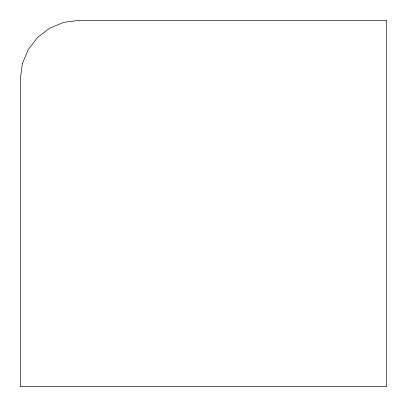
<?xml version="1.0" encoding="UTF-8"?>
<svg xmlns="http://www.w3.org/2000/svg" width="407" height="407" viewBox="0 0 407 407"><rect width="100%" height="100%" fill="white"/><g stroke="black" fill="none" stroke-linecap="round" stroke-linejoin="round"><path stroke-width="0.61" d="M22.349 63.787L20.35 78.958L20.35 386.65L386.65 386.65L386.65 20.35L78.958 20.35L63.787 22.349L49.654 28.2L37.515 37.515L28.2 49.654L22.349 63.787"/></g></svg>
